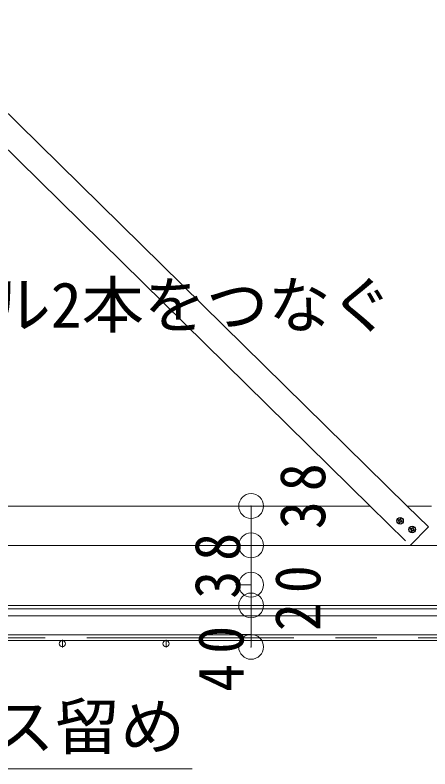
# Model space of a CAD drawing. Units: millimetres at full size, sheet at 1:40; details may follow other scales. Extents: x -7707 to 7893, y -5335 to 5359.
# Drawn here: x 717 to 1118, y -3933 to -3205 of the extents above; entities that cross this region are included whole.
import ezdxf
from ezdxf.enums import TextEntityAlignment as Align

# ---------------------------------------------------------------- set-up
doc = ezdxf.new("R2010")
doc.units = ezdxf.units.MM
doc.header["$LTSCALE"] = 40
doc.header["$PDMODE"] = 32
doc.header["$PDSIZE"] = 24
doc.linetypes.add('CHAIN1', pattern=[8, 5, -1, 1, -1])
doc.linetypes.add('DASHED1', pattern=[1.8, 1.2, -0.6])
for name, color, linetype, lineweight in [('7-0_中心線', 4, 'CHAIN1', 9), ('7-2_メイン・クロス', 3, 'Continuous', 18), ('7-4_ブレース・補強材', 4, 'Continuous', 9), ('7-5_寸法', 4, 'Continuous', 9), ('7-6_文字', 7, 'Continuous', 18), ('7-C_ビス・アンカーボ', 2, 'Continuous', 25), ('7-D_パネル', 4, 'Continuous', 18)]:
    doc.layers.add(name, color=color, linetype=linetype, lineweight=lineweight)
doc.styles.add('ＭＳ ゴシック', font='')
doc.styles.get('ＭＳ ゴシック').set_extended_font_data('MS Gothic')

msp = doc.modelspace()

# ---------------------------------------------------------------- linework, layer by layer
at = {"layer": '7-0_中心線'}
for p, q in [((466.47, -3806.51), (1359.47, -3806.51)), ((762.97, -3815.8), (762.97, -3808.53)), ((862.97, -3815.8), (862.97, -3808.53))]:
    msp.add_line(p, q, dxfattribs=at)
at = {"layer": '7-2_メイン・クロス'}
for p, q in [((-1.46, -3775.19), (1173.54, -3775.19)), ((-1.46, -3785.19), (1173.54, -3785.19))]:
    msp.add_line(p, q, dxfattribs=at)
at = {"layer": '7-4_ブレース・補強材', "lineweight": 18}
for p, q in [((41.99, -2642.08), (1095.65, -3679.19)), ((24.45, -2659.9), (1060.01, -3679.19))]:
    msp.add_line(p, q, dxfattribs=at)
at = {"layer": '7-4_ブレース・補強材'}
for p, q in [((19.14, -3679.19), (1060.01, -3679.19)), ((1095.65, -3679.19), (1119.14, -3679.19)), ((19.14, -3717.19), (1152.35, -3717.19))]:
    msp.add_line(p, q, dxfattribs=at)
at = {"layer": '7-4_ブレース・補強材', "linetype": 'DASHED1', "lineweight": 18}
for p, q in [((1060.01, -3679.19), (1098.61, -3717.19)), ((1095.65, -3679.19), (1116.15, -3699.37)), ((1098.61, -3717.19), (1116.15, -3699.37))]:
    msp.add_line(p, q, dxfattribs=at)
at = {"layer": '7-5_寸法'}
for p, q in [((945.14, -3679.19), (930.1, -3679.19)), ((945.14, -3717.19), (945.14, -3679.19)), ((945.14, -3717.19), (930.1, -3717.19)), ((945.14, -3755.19), (945.14, -3717.19)), ((945.14, -3755.19), (930.1, -3755.19)), ((945.14, -3775.19), (945.14, -3755.19)), ((945.14, -3775.19), (930.1, -3775.19)), ((945.14, -3815.19), (945.14, -3775.19)), ((945.14, -3803.19), (930.1, -3803.19))]:
    msp.add_line(p, q, dxfattribs=at)
at = {"layer": '7-5_寸法', "color": 7}
for p in [(945.14, -3679.19), (945.14, -3717.19), (945.14, -3755.19), (945.14, -3775.19), (945.14, -3815.19)]:
    msp.add_point(p, dxfattribs=at)
at = {"layer": '7-6_文字'}
msp.add_line((85.16, -3933.13), (888.37, -3933.13), dxfattribs=at)
at = {"layer": '7-C_ビス・アンカーボ'}
for p, q in [((1087.98, -3692.73), (1087.18, -3692.5)), ((1088.72, -3692.33), (1088.42, -3692.67)), ((1088.72, -3692.33), (1088.98, -3691.54)), ((1089.6, -3692.6), (1089.83, -3691.8)), ((1089.6, -3692.6), (1089.66, -3693.04)), ((1087.72, -3693.61), (1086.92, -3693.35)), ((1087.72, -3693.61), (1088.05, -3693.9)), ((1088.11, -3694.35), (1087.88, -3695.15)), ((1087.98, -3692.73), (1088.42, -3692.67)), ((1088.11, -3694.35), (1088.05, -3693.9)), ((1088.99, -3694.61), (1088.73, -3695.41)), ((1088.99, -3694.61), (1089.28, -3694.28)), ((1089.73, -3694.21), (1089.28, -3694.28)), ((1089.99, -3693.34), (1089.66, -3693.04)), ((1089.73, -3694.21), (1090.53, -3694.45)), ((1089.99, -3693.34), (1090.79, -3693.59)), ((1100.47, -3700.61), (1100.72, -3699.82)), ((1099.46, -3701.88), (1098.66, -3701.63)), ((1099.72, -3701.01), (1098.92, -3700.78)), ((1099.46, -3701.88), (1099.79, -3702.18)), ((1099.86, -3702.63), (1099.63, -3703.43)), ((1099.72, -3701.01), (1100.17, -3700.95)), ((1099.86, -3702.63), (1099.79, -3702.18)), ((1100.47, -3700.61), (1100.17, -3700.95)), ((1100.73, -3702.89), (1100.48, -3703.69)), ((1100.73, -3702.89), (1101.03, -3702.56)), ((1101.47, -3702.49), (1101.03, -3702.56)), ((1101.34, -3700.88), (1101.57, -3700.08)), ((1101.34, -3700.88), (1101.4, -3701.32)), ((1101.74, -3701.62), (1101.4, -3701.32)), ((1101.47, -3702.49), (1102.27, -3702.72)), ((1101.74, -3701.62), (1102.53, -3701.87))]:
    msp.add_line(p, q, dxfattribs=at)
for centre in [(1088.85, -3693.47), (1100.6, -3701.75)]:
    msp.add_circle(centre, 3.15, dxfattribs=at)
for centre, start, end in [((1088.85, -3693.47), 149.89271, 176.39324), ((1088.85, -3693.47), 59.89271, 86.39324), ((1088.85, -3693.47), 239.89271, 266.39324), ((1088.85, -3693.47), 329.89271, 356.39324), ((1100.6, -3701.75), 59.89271, 86.39324), ((1100.6, -3701.75), 149.89271, 176.39324), ((1100.6, -3701.75), 239.89271, 266.39324), ((1100.6, -3701.75), 329.89271, 356.39324)]:
    msp.add_arc(centre, 1.94, start, end, dxfattribs=at)
at = {"layer": '7-D_パネル', "lineweight": 9}
for p, q in [((466.47, -3778.51), (1173.54, -3778.51)), ((466.47, -3803.51), (1359.47, -3803.51)), ((1359.47, -3809.19), (466.47, -3809.19))]:
    msp.add_line(p, q, dxfattribs=at)
at = {"layer": '7-D_パネル'}
for centre in [(762.97, -3812.19), (862.97, -3812.19)]:
    msp.add_circle(centre, 3, dxfattribs=at)

# ---------------------------------------------------------------- texts
at = {"layer": '7-5_寸法', "color": 7, "char_height": 43.99, "attachment_point": 7, "rotation": 90, "style": 'ＭＳ ゴシック'}
for s, insert in [('\\T1.36;\\W0.9;38', (1017.35, -3701.44)), ('\\T1.36;\\W0.9;38', (935.14, -3768.69)), ('\\T1.36;\\W0.9;20', (1012.64, -3799.93)), ('\\T1.36;\\W0.9;40', (938.48, -3858.48))]:
    msp.add_mtext(s, dxfattribs=dict(at, insert=insert))
at = {"layer": '7-6_文字', "style": 'ＭＳ ゴシック'}
msp.add_text('Tバー受けチャンネル2本をつなぐ', height=43.99, dxfattribs=at).set_placement((181.76, -3520.04), align=Align.BOTTOM_LEFT)
at = {"layer": '7-6_文字', "style": 'ＭＳ ゴシック', "width": 1.05}
msp.add_text('ブレース周辺4箇所ビス留め', height=43.99, dxfattribs=at).set_placement((94.09, -3927.4), align=Align.BOTTOM_LEFT)

doc.saveas('drawing.dxf')
